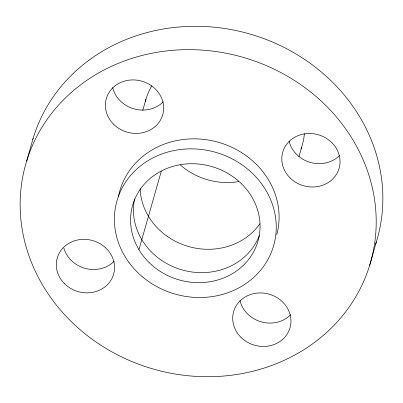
<?xml version="1.0" encoding="UTF-8"?>
<svg xmlns="http://www.w3.org/2000/svg" width="403" height="403" viewBox="0 0 403 403"><rect width="100%" height="100%" fill="white"/><g stroke="black" fill="none" stroke-linecap="round" stroke-linejoin="round"><path stroke-width="0.6" d="M26.658 161.084L33.313 137.73A179.254 162.197 15.9 0 1 253.87 35.207A179.254 162.197 15.9 0 1 375.591 244.273M142.748 110.432L146.002 99.012M138.944 249.653L161.296 171.199M298.93 156.792L301.671 147.171M369.687 265.27A179.254 162.197 15.9 0 0 153.76 52.879A179.254 162.197 15.9 0 0 71.074 321.382A179.254 162.197 15.9 0 0 369.687 265.27L376.342 241.916M259.336 235.609A65.185 58.979 15.9 0 1 181.471 269.743A65.185 58.979 15.9 0 1 134.577 199.006M304.421 133.746A81.482 73.724 15.9 0 1 301.091 148.929M145.302 101.385A81.482 73.724 15.9 0 1 151.75 85.874M118.467 196.493A81.482 73.724 15.9 0 1 214.829 141.342A81.482 73.724 15.9 0 1 276.76 234.697M259.88 223.73A65.185 58.979 15.9 0 1 188.12 246.389A65.185 58.979 15.9 0 1 140.123 188.589M32.779 139.503A179.254 162.197 15.9 0 1 33.132 138.32M238.778 181.597A65.185 58.979 15.9 0 1 180.317 164.953M114.205 261.204A29.333 26.543 15.9 0 1 85.491 268.463A29.333 26.543 15.9 0 1 63.865 248.052M290.608 314.783A29.333 26.543 15.9 0 1 261.285 321.876A29.333 26.543 15.9 0 1 239.981 300.492M339.709 155.341A29.333 26.543 15.9 0 1 310.381 162.439A29.333 26.543 15.9 0 1 289.077 141.05M163.306 101.763A29.333 26.543 15.9 0 1 133.977 108.86A29.333 26.543 15.9 0 1 112.674 87.471M149.105 262.534A65.185 58.979 15.9 0 0 257.688 242.132A65.185 58.979 15.9 0 0 179.169 164.898A65.185 58.979 15.9 0 0 149.105 262.534M129.076 262.61A81.482 73.724 15.9 0 0 268.695 258.056A81.482 73.724 15.9 0 0 188.201 148.898A81.482 73.724 15.9 0 0 129.076 262.61M64.626 283.813A29.333 26.543 15.9 0 0 113.49 274.634A29.333 26.543 15.9 0 0 78.157 239.876A29.333 26.543 15.9 0 0 64.626 283.813M241.029 337.392A29.333 26.543 15.9 0 0 289.893 328.213A29.333 26.543 15.9 0 0 254.56 293.455A29.333 26.543 15.9 0 0 241.029 337.392M290.125 177.955A29.333 26.543 15.9 0 0 338.988 168.771A29.333 26.543 15.9 0 0 303.655 134.018A29.333 26.543 15.9 0 0 290.125 177.955M113.722 124.376A29.333 26.543 15.9 0 0 162.585 115.193A29.333 26.543 15.9 0 0 127.252 80.439A29.333 26.543 15.9 0 0 113.722 124.376"/></g></svg>
